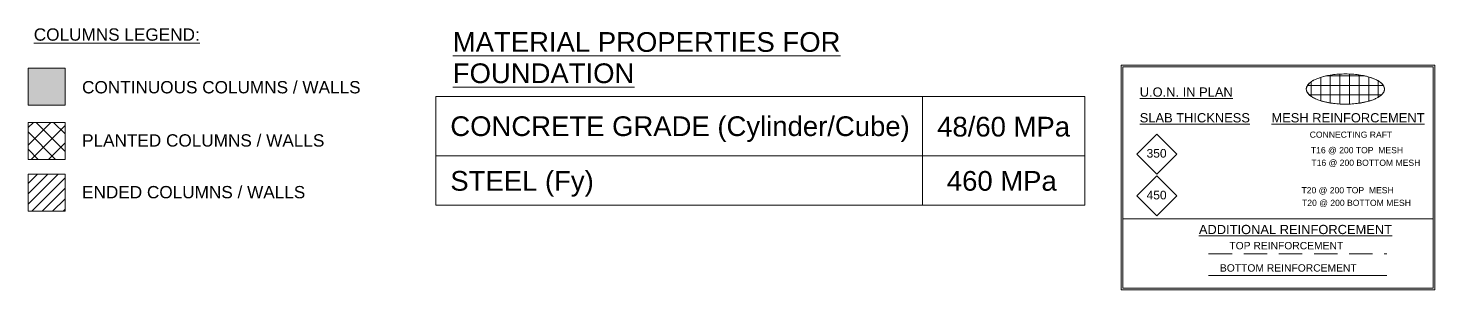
# Model space of a CAD drawing. Header units: millimetres. Extents: x -7055 to 184923, y -26353 to 72746.
# Drawn here: x 127692 to 184923, y 573 to 11194 of the extents above; entities that cross this region are included whole.
import ezdxf

# ---------------------------------------------------------------- set-up
doc = ezdxf.new("R2010")
doc.units = ezdxf.units.MM
doc.linetypes.add('Hidden', pattern=[1428.75, 952.5, -476.25])
for name, color, linetype, lineweight in [('A-DETL', 90, 'Continuous', 5), ('A-DETL-GENF', 92, 'Continuous', 5), ('A-DETL-THIN', 151, 'Continuous', 5), ('G-ANNO-TEXT', 231, 'Continuous', 5)]:
    doc.layers.add(name, color=color, linetype=linetype, lineweight=lineweight)
doc.styles.add('Arial_1', font='arial.ttf', dxfattribs={"height": 350})
doc.styles.add('Arial_2', font='arial.ttf', dxfattribs={"height": 500})
doc.styles.add('Arial_4', font='arial.ttf', dxfattribs={"height": 800})
doc.styles.add('Arial_5', font='arial.ttf', dxfattribs={"height": 300})
doc.styles.add('Arial_6', font='arial.ttf', dxfattribs={"height": 375})
doc.styles.add('Arial_7', font='arial.ttf', dxfattribs={"height": 250})

msp = doc.modelspace()

# ---------------------------------------------------------------- hatches: boundary and pattern name
at = {"layer": 'A-DETL-GENF'}
msp.add_hatch(color=8, dxfattribs=at).paths.add_polyline_path([(129192.4281, 8069.3974), (129192.4281, 9569.3974), (127692.4281, 9569.3974), (127692.4281, 8069.3974)])
h = msp.add_hatch(dxfattribs=at)
h.set_pattern_fill('FP_12', style=0, pattern_type=2)
h.set_pattern_definition([(0, (74808.1, -30190.3), (0, 390.625), []), (90, (74808.1, -30190.3), (-390.625, 2e-14), [])])
h.paths.add_polyline_path([(181283.5146, 8109.9563), (181422.1739, 8112.2909), (181559.7785, 8119.2692), (181695.2793, 8130.8453), (181827.6482, 8146.9252), (181955.873, 8167.392), (182078.9847, 8192.0839), (182196.039, 8220.8183), (182306.1496, 8253.3739), (182408.4791, 8289.5024), (182502.2434, 8328.9312), (182586.7344, 8371.3582), (182661.3091, 8416.4607), (182725.3936, 8463.8969), (182778.5069, 8513.3035), (182820.2447, 8564.3067), (182850.2821, 8616.5202), (182868.398, 8669.5289), (182874.4547, 8722.965), (182868.4007, 8776.3923), (182850.2847, 8829.4129), (182820.2447, 8881.6234), (182778.5093, 8932.6264), (182725.3911, 8982.0333), (182661.3091, 9029.4694), (182586.7336, 9074.5715), (182502.2454, 9116.9995), (182408.4763, 9156.4267), (182306.1512, 9192.557), (182196.0382, 9225.1112), (182078.9847, 9253.8462), (181955.8733, 9278.5385), (181827.6482, 9299.0049), (181695.2791, 9315.0841), (181559.7785, 9326.6608), (181422.1742, 9333.6411), (181283.5146, 9335.9738), (181144.8553, 9333.6391), (181007.2508, 9326.6608), (180871.75, 9315.0848), (180739.3811, 9299.0049), (180611.1563, 9278.5381), (180488.0446, 9253.8462), (180370.9903, 9225.1118), (180260.8797, 9192.5562), (180158.5501, 9156.4277), (180064.7859, 9116.9989), (179980.2949, 9074.5719), (179905.7201, 9029.4694), (179841.6356, 8982.0332), (179788.5223, 8932.6265), (179746.7845, 8881.6234), (179716.7472, 8829.4099), (179698.6312, 8776.4012), (179692.5746, 8722.965), (179698.6286, 8669.5378), (179716.7445, 8616.5172), (179746.7845, 8564.3067), (179788.52, 8513.3037), (179841.6382, 8463.8968), (179905.7201, 8416.4607), (179980.2956, 8371.3586), (180064.7838, 8328.9306), (180158.553, 8289.5034), (180260.8781, 8253.3731), (180370.9911, 8220.8189), (180488.0446, 8192.0839), (180611.1559, 8167.3916), (180739.3811, 8146.9252), (180871.7501, 8130.846), (181007.2508, 8119.2692), (181144.8551, 8112.2889)])
h = msp.add_hatch(dxfattribs=at)
h.set_pattern_fill('FP_9', color=170, style=0, pattern_type=2)
h.set_pattern_definition([(45, (126193.34, 0), (-353.553, 353.553), []), (135, (126193.34, 0), (-353.553, -353.553), [])])
h.paths.add_polyline_path([(129192.4281, 5869.3974), (129192.4281, 7369.3974), (127692.4281, 7369.3974), (127692.4281, 5869.3974)])
h = msp.add_hatch(dxfattribs=at)
h.set_pattern_fill('FP_10', color=170, style=0, pattern_type=2)
h.set_pattern_definition([(45, (126193.3, 0), (-707.11, 707.11), []), (135, (126193.3, 0), (-707.11, -707.11), [])])
h.paths.add_polyline_path([(129192.4281, 5869.3974), (129192.4281, 7369.3974), (127692.4281, 7369.3974), (127692.4281, 5869.3974)])
h = msp.add_hatch(dxfattribs=at)
h.set_pattern_fill('FP_11', color=1, style=0, pattern_type=2)
h.set_pattern_definition([(45, (126193.34, 0), (-212.132, 212.132), [])])
h.paths.add_polyline_path([(129192.4281, 3769.3974), (129192.4281, 5269.3974), (127692.4281, 5269.3974), (127692.4281, 3769.3974)])

# ---------------------------------------------------------------- linework, layer by layer
at = {"layer": 'A-DETL'}
for p, q in [((184922.8954, 9698.9405), (172160.0432, 9698.9405)), ((172160.0432, 9698.9405), (172160.0432, 572.7474)), ((184849.5621, 9625.6072), (172233.3765, 9625.6072)), ((172233.3765, 9625.6072), (172233.3765, 646.0808)), ((184849.5621, 646.0808), (184849.5621, 9625.6072)), ((184922.8954, 572.7474), (184922.8954, 9698.9405)), ((173613.0926, 6897.8262), (172798.5056, 6083.2392)), ((174427.6796, 6083.2392), (173613.0926, 6897.8262)), ((172798.5056, 6083.2392), (173613.0926, 5268.6522)), ((173613.0926, 5268.6522), (174427.6796, 6083.2392)), ((173613.0925, 5202.2837), (172798.5055, 4387.6967)), ((174427.6795, 4387.6967), (173613.0925, 5202.2837)), ((172798.5055, 4387.6967), (173613.0925, 3573.1097)), ((173613.0925, 3573.1097), (174427.6795, 4387.6967)), ((184849.5621, 3457.9377), (172233.3765, 3457.9377)), ((182966.8689, 1156.18), (175719.7228, 1156.18)), ((172160.0432, 572.7474), (184922.8954, 572.7474)), ((172233.3765, 646.0808), (184849.5621, 646.0808))]:
    msp.add_line(p, q, dxfattribs=at)
at = {"layer": 'A-DETL', "linetype": 'Hidden'}
msp.add_line((175719.7228, 2038.1461), (182966.8689, 2038.1461), dxfattribs=at)
at = {"layer": 'A-DETL'}
msp.add_ellipse((181283.5146, 8722.965), major_axis=(1590.9401, 0), ratio=0.3853123023, dxfattribs=at)
at = {"layer": 'A-DETL-THIN'}
for p, q in [((129192.4281, 9569.3974), (127692.4281, 9569.3974)), ((127692.4281, 9569.3974), (127692.4281, 8069.3974)), ((129192.4281, 8069.3974), (129192.4281, 9569.3974)), ((127692.4281, 8069.3974), (129192.4281, 8069.3974)), ((144284.7037, 8415.1891), (144284.7037, 4015.1891)), ((144284.7037, 8415.1891), (170684.7037, 8415.1891)), ((164084.7037, 8415.1891), (164084.7037, 4015.1891)), ((170684.7037, 8415.1891), (170684.7037, 4015.1891)), ((129192.4281, 7369.3974), (127692.4281, 7369.3974)), ((127692.4281, 7369.3974), (127692.4281, 5869.3974)), ((129192.4281, 5869.3974), (129192.4281, 7369.3974)), ((127692.4281, 5869.3974), (129192.4281, 5869.3974)), ((144284.7037, 6015.1891), (170684.7037, 6015.1891)), ((129192.4281, 5269.3974), (127692.4281, 5269.3974)), ((127692.4281, 5269.3974), (127692.4281, 3769.3974)), ((129192.4281, 3769.3974), (129192.4281, 5269.3974)), ((144284.7037, 4015.1891), (170684.7037, 4015.1891)), ((127692.4281, 3769.3974), (129192.4281, 3769.3974))]:
    msp.add_line(p, q, dxfattribs=at)
for points in [[(182874.4547, 8722.965), (182874.447, 8740.8419), (182870.4171, 8776.4392), (182852.2738, 8829.5537), (182822.1961, 8881.8233), (182766.4817, 8949.9167), (182668.3233, 9031.0293), (182508.4482, 9119.0051), (182311.3564, 9194.9472), (182083.0334, 9256.5482), (181830.4179, 9301.9373), (181606.0565, 9325.0994), (181422.3502, 9334.4162), (181237.236, 9337.5325), (181005.8447, 9329.734), (180736.6115, 9301.9367), (180505.0469, 9260.3306), (180312.2479, 9210.6855), (180155.3294, 9157.6687), (180017.7353, 9097.206), (179901.7755, 9030.3471), (179809.4834, 8958.2223), (179742.3849, 8882.0806), (179708.4678, 8816.3432), (179694.8523, 8763.1119), (179692.5813, 8736.3775), (179692.5746, 8722.965)], [(179692.5746, 8722.965), (179692.5822, 8705.0882), (179696.6122, 8669.4909), (179714.7554, 8616.3764), (179744.8332, 8564.1068), (179800.5475, 8496.0134), (179898.7059, 8414.9007), (180058.581, 8326.925), (180255.6729, 8250.9829), (180483.9958, 8189.3819), (180736.6114, 8143.9928), (180960.9728, 8120.8307), (181144.6791, 8111.5139), (181329.7933, 8108.3976), (181561.1845, 8116.196), (181830.4177, 8143.9934), (182061.9823, 8185.5994), (182254.7813, 8235.2446), (182411.6999, 8288.2614), (182549.2939, 8348.7241), (182665.2538, 8415.583), (182757.5459, 8487.7078), (182824.6444, 8563.8495), (182858.5615, 8629.5869), (182872.1769, 8682.8182), (182874.4479, 8709.5526), (182874.4547, 8722.965)]]:
    msp.add_open_spline(points, degree=3, knots=[0, 0, 0, 0, 0.0277777778, 0.0555555556, 0.0833333333, 0.1111111111, 0.1666666667, 0.2222222222, 0.2777777778, 0.3333333333, 0.3888888889, 0.4444444444, 0.4722222222, 0.5, 0.5555555556, 0.6111111111, 0.6666666667, 0.7083333333, 0.75, 0.7916666667, 0.8333333333, 0.875, 0.9166666667, 0.9583333333, 0.9791666667, 1, 1, 1, 1], dxfattribs=at)

# ---------------------------------------------------------------- texts
at = {"layer": 'G-ANNO-TEXT', "color": 7, "lineweight": 13, "attachment_point": 1}
for s, insert, char_height, width, style in [('\\L COLUMNS LEGEND:', (127728.057, 11186.5996), 500, 8385.65125, 'Arial_2'), ('CONTINUOUS COLUMNS / WALLS', (129886.3983, 9047.7244), 500, 13740.92375, 'Arial_2'), ('PLANTED COLUMNS / WALLS ', (129886.3983, 6887.2873), 500, 12185.65, 'Arial_2'), ('T16 @ 200 TOP  MESH', (179879.1826, 6366.6503), 250, 4545.568125, 'Arial_7'), ('T16 @ 200 BOTTOM MESH', (179902.0044, 5855.5639), 250, 5363.289375, 'Arial_7'), ('ENDED COLUMNS / WALLS ', (129886.3983, 4787.2873), 500, 11239.65875, 'Arial_2'), ('T20 @ 200 TOP  MESH', (179497.1566, 4740.0732), 250, 4545.568125, 'Arial_7'), ('T20 @ 200 BOTTOM MESH', (179519.9784, 4228.9869), 250, 5363.289375, 'Arial_7')]:
    msp.add_mtext(s, dxfattribs=dict(at, insert=insert, char_height=char_height, width=width, style=style))
at = {"layer": 'G-ANNO-TEXT', "color": 7, "char_height": 800, "attachment_point": 1, "style": 'Arial_4'}
for s, insert, width in [('\\LMATERIAL PROPERTIES FOR ', (144968.7498, 11034.6937), 19657.3775), ('\\LFOUNDATION', (144968.7498, 9764.6937), 8994.93375), ('CONCRETE GRADE (Cylinder/Cube)', (144868.7498, 7615.8185), 22719.82375), ('48/60 MPa', (164675.3499, 7595.8185), 6589.87125), ('STEEL (Fy)', (144868.7498, 5395.8185), 7102.95125), ('460 MPa', (165068.7498, 5395.8185), 5451.475)]:
    msp.add_mtext(s, dxfattribs=dict(at, insert=insert, width=width))
at = {"layer": 'G-ANNO-TEXT', "color": 7, "attachment_point": 1, "rotation": 359.99999792}
for s, insert, char_height, width, style in [('\\LU.O.N. IN PLAN', (172915.8784, 8788.905), 375, 4617.72, 'Arial_6'), ('\\LSLAB THICKNESS', (172915.8784, 7744.3829), 375, 5475.525625, 'Arial_6'), ('\\LMESH REINFORCEMENT', (178274.6286, 7744.3829), 375, 7632.065, 'Arial_6'), ('350', (173194.1072, 6289.1839), 350, 1010.12625, 'Arial_1'), ('450', (173194.1071, 4593.6413), 350, 1010.12625, 'Arial_1'), ('\\LADDITIONAL REINFORCEMENT', (175322.9155, 3208.8248), 375, 9628.266875, 'Arial_6'), ('TOP REINFORCEMENT', (176562.4195, 2516.4055), 300, 5691.98125, 'Arial_5'), ('BOTTOM REINFORCEMENT', (176178.098, 1610.5745), 300, 6838.394375, 'Arial_5')]:
    msp.add_mtext(s, dxfattribs=dict(at, insert=insert, char_height=char_height, width=width, style=style))
at = {"layer": 'G-ANNO-TEXT', "color": 7, "lineweight": 13, "insert": (179734.1815, 6996.8322), "char_height": 250, "width": 4313.07875, "attachment_point": 1, "rotation": 359.99995165, "style": 'Arial_7'}
msp.add_mtext(' CONNECTING RAFT ', dxfattribs=at)

doc.saveas('drawing.dxf')
